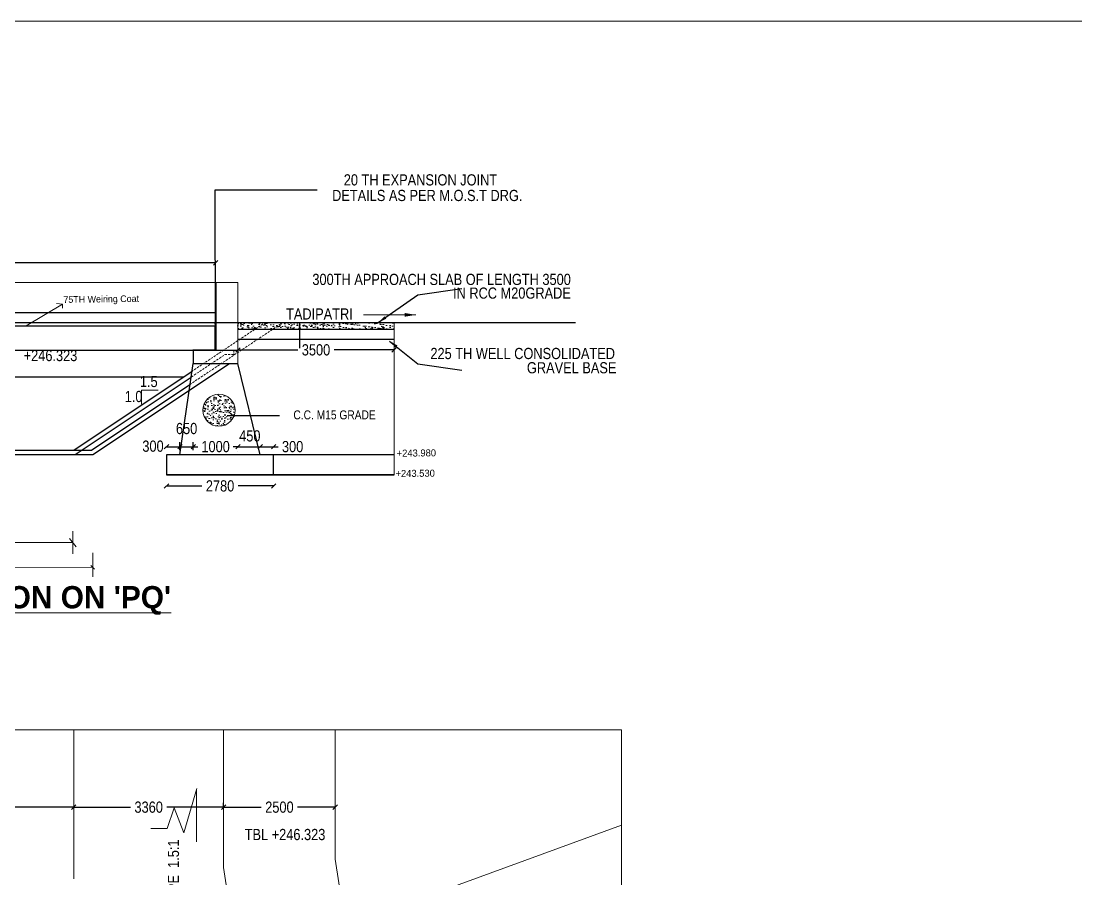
# Model space of a CAD drawing. Header units: millimetres. Extents: x 661061 to 1357550, y -603300 to 20887.
# Drawn here: x 1011224 to 1034863, y -15049 to 4160 of the extents above; entities that cross this region are included whole.
import ezdxf
from ezdxf.enums import TextEntityAlignment as Align

# ---------------------------------------------------------------- set-up
doc = ezdxf.new("R2010")
doc.units = ezdxf.units.MM
doc.linetypes.add('DASHED', pattern=[0.75, 0.5, -0.25])
for name, color, linetype in [('abutment', 7, 'Continuous'), ('pier', 7, 'Continuous'), ('slab', 7, 'Continuous')]:
    doc.layers.add(name, color=color, linetype=linetype)
doc.styles.add('ARIAL NARROW', font='ARIALN.TTF')
doc.styles.add('CITYBLUEPR', font='cityb___.ttf')
doc.styles.add('ROMANS', font='romans')
doc.styles.add('WMATH', font='')
doc.styles.get('WMATH').set_extended_font_data('WorldMath')
doc.dimstyles.new('STANDARD$0', dxfattribs={"dimscale": 88.888889, "dimtxt": 0.02, "dimasz": 0.02, "dimexe": 0.05, "dimexo": 0.1, "dimgap": 0.002, "dimtad": 2, "dimdec": 0, "dimzin": 1, "dimdsep": 46, "dimtxsty": 'Standard', "dimcen": 0.09, "dimadec": 0, "dimazin": 0, "dimtfac": 1, "dimtdec": 4, "dimtofl": 0, "dimtmove": 0, "dimatfit": 3, "dimfxl": 1, "dimtolj": 1, "dimtzin": 1, "dimarcsym": 0})
doc.dimstyles.new('STANDARD$7', dxfattribs={"dimtxt": 2, "dimasz": 2, "dimexe": 1.25, "dimexo": 0.625, "dimtad": 1, "dimdec": 0, "dimlfac": 0.5, "dimdsep": 46, "dimtxsty": 'Standard', "dimcen": 2.5, "dimadec": 0, "dimazin": 0, "dimtfac": 1, "dimtdec": 0, "dimtmove": 0, "dimatfit": 3, "dimfxl": 1, "dimtolj": 1, "dimtzin": 0, "dimarcsym": 0})
pattern_1 = [(130, (2017606.13, 0), (-182.18467, -15.939086), [19.05, -209.55]), (185, (2017606.13, 0), (35.242826, 191.056643), [15.24, -167.64]), (79.549, (2017590.94, -1.33), (-146.942502, 175.116688), [16.19, -178.09]), (133.8158, (2017606.13, 50.8), (-271.07904, -42.04233), [28.575, -314.325]), (83.3644, (2017583.54, 47.3), (-237.404234, 247.425556), [24.285, -267.135]), (188.816, (2017606.13, 50.8), (-237.404606, 247.42512), [22.86, -251.46]), (159, (2017580.73, 38.1), (-151.61488, -102.265519), [19.05, -209.55]), (214, (2017580.73, 38.1), (-61.80203, 184.187966), [15.24, -167.64]), (108.5486, (2017568.1, 29.58), (-213.41649, 81.922858), [16.19, -178.09]), (142.5, (2017606.126, 0), (-3.0886033, 84.555039), [0, -165.608, 0, -170.18, 0, -168.275]), (172.5, (2017606.13, 0), (-66.8196625, 100.180575), [0, -97.028, 0, -161.798, 0, -64.135]), (212.5, (2017662.77, 0), (-135.590595, -5.728744), [0, -63.5, 0, -198.12, 0, -262.89]), (222.5, (2017688.17, 0), (-148.129181, 25.426491), [0, -82.55, 0, -131.572, 0, -186.69])]

# ---------------------------------------------------------------- blocks, each defined once
blk = doc.blocks.new('_Oblique')
at = {"color": 0, "linetype": 'ByBlock', "lineweight": -2}
blk.add_line((-0.5, -0.5), (0.5, 0.5), dxfattribs=at)
blk = doc.blocks.new('*D149')
at = {"layer": 'Defpoints', "color": 0, "lineweight": 9, "transparency": 16777216}
for p in [(1005203, -13444), (1012403, -13444), (1012403, -13444)]:
    blk.add_point(p, dxfattribs=at)
at = {"layer": 'slab', "color": 0, "lineweight": -2, "transparency": 16777216}
for p, q in [((1005203, -13444), (1008397, -13444)), ((1012403, -13444), (1009209, -13444))]:
    blk.add_line(p, q, dxfattribs=at)
at = {"layer": 'slab', "color": 0, "lineweight": -2, "transparency": 16777216, "xscale": 100, "yscale": 100, "zscale": 100, "rotation": 180}
blk.add_blockref('_Oblique', (1005203, -13444), dxfattribs=at)
at = {"layer": 'slab', "color": 0, "lineweight": -2, "transparency": 16777216, "xscale": 100, "yscale": 100, "zscale": 100}
blk.add_blockref('_Oblique', (1012403, -13444), dxfattribs=at)
at = {"layer": 'slab', "color": 0, "lineweight": 9, "transparency": 16777216, "insert": (1008803, -13444), "char_height": 250, "attachment_point": 5, "style": 'ARIAL NARROW'}
blk.add_mtext('\\A1;6500', dxfattribs=at)
blk = doc.blocks.new('*D153')
at = {"layer": 'Defpoints', "color": 0, "lineweight": 9, "transparency": 16777216}
for p in [(1012403, -13444), (1015763, -13444), (1015763, -13544)]:
    blk.add_point(p, dxfattribs=at)
at = {"layer": 'slab', "color": 0, "lineweight": -2, "transparency": 16777216}
for p, q in [((1012403, -13444), (1013677, -13444)), ((1015763, -13444), (1014489, -13444)), ((1015763, -13444), (1015763, -13344))]:
    blk.add_line(p, q, dxfattribs=at)
at = {"layer": 'slab', "color": 0, "lineweight": -2, "transparency": 16777216, "xscale": 100, "yscale": 100, "zscale": 100, "rotation": 180}
blk.add_blockref('_Oblique', (1012403, -13444), dxfattribs=at)
at = {"layer": 'slab', "color": 0, "lineweight": -2, "transparency": 16777216, "xscale": 100, "yscale": 100, "zscale": 100}
blk.add_blockref('_Oblique', (1015763, -13444), dxfattribs=at)
at = {"layer": 'slab', "color": 0, "lineweight": 9, "transparency": 16777216, "insert": (1014083, -13444), "char_height": 250, "attachment_point": 5, "style": 'ARIAL NARROW'}
blk.add_mtext('\\A1;3360', dxfattribs=at)
blk = doc.blocks.new('*D155')
at = {"layer": 'Defpoints', "color": 0, "lineweight": 9, "transparency": 16777216}
for p in [(1015763, -13444), (1018263, -13444), (1018263, -13444)]:
    blk.add_point(p, dxfattribs=at)
at = {"layer": 'slab', "color": 0, "lineweight": -2, "transparency": 16777216}
for p, q in [((1015763, -13444), (1016606, -13444)), ((1018263, -13444), (1017421, -13444))]:
    blk.add_line(p, q, dxfattribs=at)
at = {"layer": 'slab', "color": 0, "lineweight": -2, "transparency": 16777216, "xscale": 100, "yscale": 100, "zscale": 100, "rotation": 180}
blk.add_blockref('_Oblique', (1015763, -13444), dxfattribs=at)
at = {"layer": 'slab', "color": 0, "lineweight": -2, "transparency": 16777216, "xscale": 100, "yscale": 100, "zscale": 100}
blk.add_blockref('_Oblique', (1018263, -13444), dxfattribs=at)
at = {"layer": 'slab', "color": 0, "lineweight": 9, "transparency": 16777216, "insert": (1017013, -13444), "char_height": 250, "attachment_point": 5, "style": 'ARIAL NARROW'}
blk.add_mtext('\\A1;2500', dxfattribs=at)
blk = doc.blocks.new('*D158')
at = {"layer": 'Defpoints', "color": 0, "lineweight": 9, "transparency": 16777216}
for p in [(1002023, -1252), (1002023, -1252), (1015583, -1252)]:
    blk.add_point(p, dxfattribs=at)
at = {"layer": 'slab', "color": 0, "lineweight": -2, "transparency": 16777216}
for p, q in [((1002023, -1252), (1008327, -1252)), ((1015583, -1252), (1009279, -1252)), ((1015583, -1352), (1015583, -1352))]:
    blk.add_line(p, q, dxfattribs=at)
at = {"layer": 'slab', "color": 0, "lineweight": -2, "transparency": 16777216, "xscale": 100, "yscale": 100, "zscale": 100, "rotation": 180}
blk.add_blockref('_Oblique', (1002023, -1252), dxfattribs=at)
at = {"layer": 'slab', "color": 0, "lineweight": -2, "transparency": 16777216, "xscale": 100, "yscale": 100, "zscale": 100}
blk.add_blockref('_Oblique', (1015583, -1252), dxfattribs=at)
at = {"layer": 'slab', "color": 0, "lineweight": 9, "transparency": 16777216, "insert": (1008803, -1252), "char_height": 250, "attachment_point": 5, "style": 'ARIAL NARROW'}
blk.add_mtext('\\A1;14000', dxfattribs=at)
blk = doc.blocks.new('*D163')
at = {"layer": 'Defpoints', "color": 0, "lineweight": 9, "transparency": 16777216}
for p in [(1014483, -6250), (1016883, -6250), (1016883, -6250)]:
    blk.add_point(p, dxfattribs=at)
at = {"layer": 'slab', "color": 0, "lineweight": -2, "transparency": 16777216}
for p, q in [((1014483, -6250), (1015276, -6250)), ((1016883, -6250), (1016091, -6250))]:
    blk.add_line(p, q, dxfattribs=at)
at = {"layer": 'slab', "color": 0, "lineweight": -2, "transparency": 16777216, "xscale": 100, "yscale": 100, "zscale": 100, "rotation": 180}
blk.add_blockref('_Oblique', (1014483, -6250), dxfattribs=at)
at = {"layer": 'slab', "color": 0, "lineweight": -2, "transparency": 16777216, "xscale": 100, "yscale": 100, "zscale": 100}
blk.add_blockref('_Oblique', (1016883, -6250), dxfattribs=at)
at = {"layer": 'slab', "color": 0, "lineweight": 9, "transparency": 16777216, "insert": (1015683, -6250), "char_height": 250, "attachment_point": 5, "style": 'ARIAL NARROW'}
blk.add_mtext('\\A1;2780', dxfattribs=at)
blk = doc.blocks.new('*D164')
at = {"layer": 'Defpoints', "color": 0, "lineweight": 9, "transparency": 16777216}
for p in [(1014483, -5370), (1014783, -5370), (1014783, -5370)]:
    blk.add_point(p, dxfattribs=at)
at = {"layer": 'slab', "color": 0, "lineweight": -2, "transparency": 16777216}
blk.add_line((1014483, -5370), (1014783, -5370), dxfattribs=at)
at = {"layer": 'slab', "color": 0, "lineweight": -2, "transparency": 16777216, "xscale": 100, "yscale": 100, "zscale": 100, "rotation": 180}
blk.add_blockref('_Oblique', (1014483, -5370), dxfattribs=at)
at = {"layer": 'slab', "color": 0, "lineweight": -2, "transparency": 16777216, "xscale": 100, "yscale": 100, "zscale": 100}
blk.add_blockref('_Oblique', (1014783, -5370), dxfattribs=at)
at = {"layer": 'slab', "color": 0, "lineweight": 9, "transparency": 16777216, "insert": (1014180, -5360), "char_height": 250, "attachment_point": 5, "style": 'ARIAL NARROW'}
blk.add_mtext('\\A1;300', dxfattribs=at)
blk = doc.blocks.new('*D165')
at = {"layer": 'Defpoints', "color": 0, "lineweight": 9, "transparency": 16777216}
for p in [(1016583, -5370), (1016883, -5370), (1016883, -5370)]:
    blk.add_point(p, dxfattribs=at)
at = {"layer": 'slab', "color": 0, "lineweight": -2, "transparency": 16777216}
for p, q in [((1016583, -5370), (1016883, -5370)), ((1016883, -5370), (1016983, -5370))]:
    blk.add_line(p, q, dxfattribs=at)
at = {"layer": 'slab', "color": 0, "lineweight": -2, "transparency": 16777216, "xscale": 100, "yscale": 100, "zscale": 100, "rotation": 180}
blk.add_blockref('_Oblique', (1016583, -5370), dxfattribs=at)
at = {"layer": 'slab', "color": 0, "lineweight": -2, "transparency": 16777216, "xscale": 100, "yscale": 100, "zscale": 100}
blk.add_blockref('_Oblique', (1016883, -5370), dxfattribs=at)
at = {"layer": 'slab', "color": 0, "lineweight": 9, "transparency": 16777216, "insert": (1017309, -5370), "char_height": 250, "attachment_point": 5, "style": 'ARIAL NARROW'}
blk.add_mtext('\\A1;300', dxfattribs=at)
blk = doc.blocks.new('*D166')
at = {"layer": 'Defpoints', "color": 0, "lineweight": 9, "transparency": 16777216}
for p in [(1015083, -5370), (1014783, -5550), (1015083, -5550)]:
    blk.add_point(p, dxfattribs=at)
at = {"layer": 'slab', "color": 0, "lineweight": -2, "transparency": 16777216}
for p, q in [((1014783, -5450), (1014783, -5270)), ((1014783, -5370), (1015083, -5370)), ((1015083, -5450), (1015083, -5270))]:
    blk.add_line(p, q, dxfattribs=at)
at = {"layer": 'slab', "color": 0, "lineweight": -2, "transparency": 16777216, "xscale": 100, "yscale": 100, "zscale": 100, "rotation": 180}
blk.add_blockref('_Oblique', (1014783, -5370), dxfattribs=at)
at = {"layer": 'slab', "color": 0, "lineweight": -2, "transparency": 16777216, "xscale": 100, "yscale": 100, "zscale": 100}
blk.add_blockref('_Oblique', (1015083, -5370), dxfattribs=at)
at = {"layer": 'slab', "color": 0, "lineweight": 9, "transparency": 16777216, "insert": (1014933, -4965), "char_height": 250, "attachment_point": 5, "style": 'ARIAL NARROW'}
blk.add_mtext('\\A1;650', dxfattribs=at)
blk = doc.blocks.new('*D167')
at = {"layer": 'Defpoints', "color": 0, "lineweight": 9, "transparency": 16777216}
for p in [(1015083, -5370), (1016083, -5370), (1016083, -5370)]:
    blk.add_point(p, dxfattribs=at)
at = {"layer": 'slab', "color": 0, "lineweight": -2, "transparency": 16777216}
for p, q in [((1015083, -5370), (1015187, -5370)), ((1016083, -5370), (1015979, -5370))]:
    blk.add_line(p, q, dxfattribs=at)
at = {"layer": 'slab', "color": 0, "lineweight": -2, "transparency": 16777216, "xscale": 100, "yscale": 100, "zscale": 100, "rotation": 180}
blk.add_blockref('_Oblique', (1015083, -5370), dxfattribs=at)
at = {"layer": 'slab', "color": 0, "lineweight": -2, "transparency": 16777216, "xscale": 100, "yscale": 100, "zscale": 100}
blk.add_blockref('_Oblique', (1016083, -5370), dxfattribs=at)
at = {"layer": 'slab', "color": 0, "lineweight": 9, "transparency": 16777216, "insert": (1015583, -5370), "char_height": 250, "attachment_point": 5, "style": 'ARIAL NARROW'}
blk.add_mtext('\\A1;1000', dxfattribs=at)
blk = doc.blocks.new('*D168')
at = {"layer": 'Defpoints', "color": 0, "lineweight": 9, "transparency": 16777216}
for p in [(1016083, -5370), (1016583, -5370), (1016583, -5370)]:
    blk.add_point(p, dxfattribs=at)
at = {"layer": 'slab', "color": 0, "lineweight": -2, "transparency": 16777216}
for p, q in [((1016083, -5370), (1016583, -5370)), ((1016083, -5470), (1016083, -5470))]:
    blk.add_line(p, q, dxfattribs=at)
at = {"layer": 'slab', "color": 0, "lineweight": -2, "transparency": 16777216, "xscale": 100, "yscale": 100, "zscale": 100, "rotation": 180}
blk.add_blockref('_Oblique', (1016083, -5370), dxfattribs=at)
at = {"layer": 'slab', "color": 0, "lineweight": -2, "transparency": 16777216, "xscale": 100, "yscale": 100, "zscale": 100}
blk.add_blockref('_Oblique', (1016583, -5370), dxfattribs=at)
at = {"layer": 'slab', "color": 0, "lineweight": 9, "transparency": 16777216, "insert": (1016350, -5130), "char_height": 250, "attachment_point": 5, "style": 'ARIAL NARROW'}
blk.add_mtext('\\A1;450', dxfattribs=at)
blk = doc.blocks.new('*D172')
at = {"layer": 'Defpoints', "color": 0, "lineweight": 9, "transparency": 16777216}
for p in [(1016083, -3203), (1019583, -3203), (1019583, -3203)]:
    blk.add_point(p, dxfattribs=at)
at = {"layer": 'slab', "color": 0, "lineweight": -2, "transparency": 16777216}
for p, q in [((1016083, -3103), (1016083, -3103)), ((1016083, -3203), (1017427, -3203)), ((1019583, -3203), (1018239, -3203))]:
    blk.add_line(p, q, dxfattribs=at)
at = {"layer": 'slab', "color": 0, "lineweight": -2, "transparency": 16777216, "xscale": 100, "yscale": 100, "zscale": 100, "rotation": 180}
blk.add_blockref('_Oblique', (1016083, -3203), dxfattribs=at)
at = {"layer": 'slab', "color": 0, "lineweight": -2, "transparency": 16777216, "xscale": 100, "yscale": 100, "zscale": 100}
blk.add_blockref('_Oblique', (1019583, -3203), dxfattribs=at)
at = {"layer": 'slab', "color": 0, "lineweight": 9, "transparency": 16777216, "insert": (1017833, -3203), "char_height": 250, "attachment_point": 5, "style": 'ARIAL NARROW'}
blk.add_mtext('\\A1;3500', dxfattribs=at)

msp = doc.modelspace()

# ---------------------------------------------------------------- hatches: boundary and pattern name
at = {"layer": 'abutment', "linetype": 'ByBlock', "lineweight": 9, "ltscale": 700}
h = msp.add_hatch(dxfattribs=at)
h.set_pattern_fill('AR-CONC', color=0, style=0)
h.set_pattern_definition(pattern_1)
h.paths.add_polyline_path([(1017473.063, -2667.43), (1016083.063, -2667.43), (1016083.063, -2592.43), (1019583.063, -2592.43), (1019583.063, -2742.43), (1017473.063, -2742.43)])
h = msp.add_hatch(dxfattribs=at)
h.set_pattern_fill('AR-CONC', color=0, style=0)
h.set_pattern_definition(pattern_1)
h.paths.add_polyline_path([(1016083.063, -2667.43), (1017473.063, -2667.43), (1017473.063, -2742.43), (1016083.063, -2742.43)])
h = msp.add_hatch(dxfattribs=at)
h.set_pattern_fill('AR-CONC', color=0, style=0)
h.set_pattern_definition([(50, (545565.76, -16427.43), (182.18467, -15.939086), [19.05, -209.55]), (355, (545565.76, -16427.43), (-35.242826, 191.05664), [15.24, -167.64]), (100.451, (545580.94, -16428.76), (146.9425, 175.11669), [16.19, -178.09]), (46.1842, (545565.76, -16376.63), (271.07904, -42.04233), [28.575, -314.325]), (96.6356, (545588.35, -16380.13), (237.40423, 247.42556), [24.285, -267.135]), (351.184, (545565.76, -16376.63), (237.4046, 247.42512), [22.86, -251.46]), (21, (545591.16, -16389.33), (151.61488, -102.26552), [19.05, -209.55]), (326, (545591.16, -16389.33), (61.80203, 184.187966), [15.24, -167.64]), (71.4514, (545603.8, -16397.85), (213.41649, 81.92286), [16.19, -178.09]), (37.5, (545565.76, -16427.43), (3.088603, 84.555039), [0, -165.608, 0, -170.18, 0, -168.275]), (7.5, (545565.76, -16427.43), (66.819663, 100.180575), [0, -97.028, 0, -161.798, 0, -64.135]), (327.5, (545509.12, -16427.43), (135.590595, -5.728744), [0, -63.5, 0, -198.12, 0, -262.89]), (317.5, (545483.72, -16427.43), (148.12918, 25.42649), [0, -82.55, 0, -131.572, 0, -186.69])])
h.paths.add_polyline_path([(1016017.826, -4554.098, 0.418639022), (1015653.274, -4195.005), (1015653.274, -4913.192, 0.418639022)])
h.paths.add_polyline_path([(1015653.274, -4195.005, 0.409801908), (1015299.558, -4554.098, 0.409801908), (1015653.274, -4913.192)])

# ---------------------------------------------------------------- linework, layer by layer
at = {"color": 0, "lineweight": 9}
msp.add_line((1058180, 4160), (988880, 4160), dxfattribs=at)
for p, q in [((993530, -2592.43), (1023647.676, -2592.43)), ((1002033.063, -2367.43), (1015593.063, -2367.43)), ((1017473.063, -3167.43), (1017473.063, -2592.43)), ((1002033.063, -2667.43), (1015593.063, -2667.43)), ((1015573.063, -3207.43), (1015573.063, -2667.43)), ((1015573.063, -3207.43), (1015573.063, -2667.43)), ((1015593.063, -3207.43), (1015593.063, -2667.43)), ((1019583.063, -2742.43), (1016083.063, -2742.43)), ((1019583.063, -2967.43), (1016083.063, -2967.43)), ((1002013.063, -3207.43), (1016083.063, -3207.43)), ((1015573.063, -3207.43), (1015073.063, -3207.43)), ((1015073.063, -3207.43), (1015573.063, -3207.43)), ((1015083.063, -3207.43), (1015083.063, -3507.43)), ((1012833.341, -5547.43), (1015893.341, -3507.43)), ((1014783.063, -5550.452), (1015083.063, -3507.43)), ((1015083.063, -3507.43), (1016083.063, -3507.43)), ((1016583.063, -5550.452), (1016083.063, -3507.43)), ((1012403.063, -5447.43), (1015058.104, -3677.403)), ((1002343.063, -3807.43), (1014863.063, -3807.43)), ((1012433.341, -5547.43), (1015038.541, -3810.63)), ((1012803.063, -5447.43), (1015003.612, -3980.397)), ((1005203.063, -5447.43), (1012403.063, -5447.43)), ((1005203.063, -5547.43), (1012403.063, -5547.43)), ((1012403.063, -5447.43), (1012803.063, -5447.43)), ((1012403.063, -5547.43), (1012833.341, -5547.43)), ((1014783.063, -5550.452), (1014483.063, -5550.452)), ((1014483.063, -5550.452), (1014483.063, -6000.452)), ((1019583.063, -5550.452), (1014783.063, -5550.452)), ((1016883.063, -6000.452), (1016883.063, -5550.452)), ((1014483.063, -6000.452), (1019583.063, -6000.452)), ((1019583.063, -6000.452), (1014483.063, -6000.452))]:
    msp.add_line(p, q)
at = {"layer": 'abutment', "color": 0, "linetype": 'ByBlock', "lineweight": 9, "ltscale": 700}
for p, q in [((1008813.063, -1692.43), (1015573.063, -1692.43)), ((1015573.063, -1692.43), (1015573.063, -2367.43)), ((1015573.063, -3207.43), (1015593.063, -3207.43)), ((1014783.063, -5550.452), (1016583.063, -5550.452)), ((1024678.645, -11714.819), (994546.01, -11714.819)), ((1012403.063, -11714.819), (1012403.063, -15049.115)), ((1015763.063, -11714.819), (1015763.063, -14793.819)), ((1018263.063, -11714.819), (1018263.063, -14603.867)), ((994546.036, -24816.66), (1024678.647, -13849.286)), ((1018491.903, -16101.077), (1018263.063, -14603.867)), ((1016022.959, -16494.215), (1015763.063, -14793.819))]:
    msp.add_line(p, q, dxfattribs=at)
at = {"layer": 'abutment', "color": 0, "lineweight": 9}
for p, q in [((1015593.063, -3207.43), (1015593.063, -1692.43)), ((1015593.063, -1692.43), (1016083.063, -1692.43)), ((1016083.063, -3507.43), (1016083.063, -1692.43)), ((1019583.063, -6000.452), (1019583.063, -2592.43))]:
    msp.add_line(p, q, dxfattribs=at)
at = {"layer": 'abutment', "color": 0, "lineweight": 9, "ltscale": 700}
for p, q in [((1011336.225, -2667.43), (1012149.337, -2178.587)), ((1012382.981, -7773.236), (1012384.314, -7258.563)), ((1009562.294, -7510.971), (1012383.641, -7518.279)), ((1012828.752, -8284.587), (1012829.652, -7747.598)), ((1009557.502, -8069.213), (1012829.104, -8074.698))]:
    msp.add_line(p, q, dxfattribs=at)
at = {"layer": 'abutment', "color": 0, "linetype": 'DASHED', "lineweight": 9, "ltscale": 700}
for p, q in [((1012149.337, -2178.587), (1012014.27, -2163.457)), ((1012149.337, -2178.587), (1012150.089, -2271.656)), ((1012310.938, -7424.206), (1012458.034, -7616.591)), ((1012787.445, -8032.967), (1012866.58, -8115.695))]:
    msp.add_line(p, q, dxfattribs=at)
at = {"layer": 'abutment', "color": 0, "linetype": 'DASHED', "lineweight": 9, "ltscale": 100}
for p, q in [((1015003.612, -3980.397), (1017085.563, -2592.43)), ((1015041.476, -3688.488), (1016685.563, -2592.43)), ((1015038.541, -3810.63), (1015793.341, -3307.43)), ((1015763.063, -3207.43), (1015988.063, -3207.43)), ((1015988.063, -3307.43), (1015793.341, -3307.43)), ((1015988.063, -3207.43), (1015988.063, -3307.43)), ((1015047.019, -3684.793), (1015058.104, -3677.403))]:
    msp.add_line(p, q, dxfattribs=at)
at = {"layer": 'abutment', "color": 0, "linetype": 'ByBlock', "lineweight": 9}
for p, q in [((1014295.567, -4101.691), (1013920.43, -4101.691)), ((1013920.43, -4101.691), (1013920.43, -4421.657)), ((1024678.642, -11714.819), (1024678.653, -17149.27)), ((1015160.155, -13023.861), (1014870.837, -14020.286)), ((1015152.896, -13048.86), (1015152.896, -14221.412)), ((1014656.838, -13456.694), (1014496.82, -13923.567)), ((1014870.837, -14020.286), (1014656.838, -13456.694)), ((1014496.82, -13923.567), (1014134.689, -13920.585))]:
    msp.add_line(p, q, dxfattribs=at)
at = {"layer": 'abutment', "color": 0, "linetype": 'ByBlock', "lineweight": 9, "ltscale": 700}
msp.add_lwpolyline([(1016083.063, -2742.43), (1019583.063, -2742.43), (1019583.063, -2592.43), (1016083.063, -2592.43)], dxfattribs=at)
msp.add_circle((1015658.692, -4554.098), 359.134, dxfattribs=at)
at = {"layer": 'slab', "color": 0, "lineweight": 9}
msp.add_line((1015573.063, -1692.43), (1015433.063, -1692.43), dxfattribs=at)

# ---------------------------------------------------------------- texts
at = {"layer": 'abutment', "color": 0, "linetype": 'ByBlock', "lineweight": 9, "style": 'ARIAL NARROW'}
for s, p in [('20 TH EXPANSION JOINT', (1018455.21, 479.587)), ('DETAILS AS PER M.O.S.T DRG.', (1018194.236, 130.594)), ('225 TH WELL CONSOLIDATED', (1020396.759, -3408.255)), ('GRAVEL BASE', (1022559.882, -3727.645))]:
    msp.add_text(s, height=250, dxfattribs=at).set_placement(p)
at = {"layer": 'abutment', "color": 0, "linetype": 'DASHED', "lineweight": 9, "ltscale": 700, "style": 'WMATH'}
for s, height, rotation, p in [('75TH Weiring Coat', 149.00573, 0.8185332, (1012173.381, -2151.447)), ('+243.980', 157.0539, 0.5345359, (1019642.125, -5594.705)), ('+243.530', 157.0539, 0.5345359, (1019615.332, -6049.887))]:
    msp.add_text(s, height=height, rotation=rotation, dxfattribs=at).set_placement(p)
at = {"layer": 'abutment', "color": 0, "linetype": 'ByBlock', "lineweight": 9, "style": 'CITYBLUEPR'}
msp.add_text("%%USECTIONAL ELEVATION ON 'PQ'", height=500, dxfattribs=at).set_placement((1009317.59, -8991.298), align=Align.CENTER)
at = {"layer": 'abutment', "color": 0, "linetype": 'ByBlock', "lineweight": 9, "char_height": 250, "attachment_point": 6, "style": 'ARIAL NARROW'}
for s, insert in [('300TH APPROACH SLAB OF LENGTH 3500 ', (1023544.135, -1625.639)), (' IN RCC M20GRADE', (1023544.135, -1932.439))]:
    msp.add_mtext(s, dxfattribs=dict(at, insert=insert))
at = {"layer": 'abutment', "color": 0, "linetype": 'ByBlock', "lineweight": 9, "char_height": 250, "width": 2289.73777, "attachment_point": 1, "style": 'ARIAL NARROW'}
for s, insert in [(' +246.323', (1011201.606, -3204.112)), ('1.5', (1013885.872, -3784.729)), ('1.0', (1013545.515, -4121.058)), ('TBL +246.323', (1016235.016, -13930.309))]:
    msp.add_mtext(s, dxfattribs=dict(at, insert=insert))
at = {"layer": 'abutment', "color": 0, "linetype": 'ByBlock', "lineweight": 9, "insert": (1014639.757, -15917.532), "char_height": 250, "attachment_point": 4, "rotation": 90, "style": 'ARIAL NARROW'}
msp.add_mtext('SLOPE  1.5:1', dxfattribs=at)
at = {"layer": 'pier', "color": 0, "linetype": 'Continuous', "lineweight": 30, "style": 'ARIAL NARROW'}
msp.add_text('TADIPATRI ', height=250, dxfattribs=at).set_placement((1017161.938, -2523.41))
at = {"layer": 'pier', "color": 0, "linetype": 'Continuous', "lineweight": 9, "style": 'ARIAL NARROW'}
msp.add_text('C.C. M15 GRADE', height=200, dxfattribs=at).set_placement((1017326.451, -4758.162))

# ---------------------------------------------------------------- dimensions: what is measured, and where the dimension line sits
at = {"layer": 'slab', "color": 0, "lineweight": 9}
for base, p1, p2, text, override, picture, middle in [((1002023.063, -1251.653), (1015583.063, -1251.653), (1002023.063, -1251.653), '14000', {"dimscale": 1, "dimtxt": 250, "dimasz": 100, "dimexe": 100, "dimexo": 100, "dimgap": 100, "dimtad": 0, "dimtoh": 1, "dimzin": 0, "dimtxsty": 'ARIAL NARROW', "dimblk1": 'Oblique', "dimblk2": 'Oblique', "dimsah": 1, "dimtzin": 0}, '*D158', (1008803.063, -1251.653)), ((1015083.063, -5370), (1014783.063, -5550.452), (1015083.063, -5550.452), '650', {"dimscale": 1, "dimtxt": 250, "dimasz": 100, "dimexe": 100, "dimexo": 100, "dimgap": 100, "dimtad": 0, "dimtoh": 1, "dimzin": 0, "dimtxsty": 'ARIAL NARROW', "dimblk1": 'Oblique', "dimblk2": 'Oblique', "dimsah": 1, "dimtmove": 2, "dimtzin": 0}, '*D166', (1014933.063, -4964.714)), ((1016883.063, -6249.615), (1014483.063, -6249.615), (1016883.063, -6249.615), '2780', {"dimscale": 1, "dimtxt": 250, "dimasz": 100, "dimexe": 100, "dimexo": 100, "dimgap": 100, "dimtad": 0, "dimtoh": 1, "dimzin": 0, "dimtxsty": 'ARIAL NARROW', "dimblk1": 'Oblique', "dimblk2": 'Oblique', "dimsah": 1, "dimtzin": 0}, '*D163', (1015683.063, -6249.615)), ((1012403.063, -13444.045), (1005203.063, -13444.045), (1012403.063, -13444.045), '6500', {"dimscale": 1, "dimtxt": 250, "dimasz": 100, "dimexe": 100, "dimexo": 100, "dimgap": 100, "dimtad": 0, "dimtoh": 1, "dimzin": 0, "dimtxsty": 'ARIAL NARROW', "dimblk1": 'Oblique', "dimblk2": 'Oblique', "dimsah": 1, "dimtzin": 0}, '*D149', (1008803.063, -13444.045))]:
    dim = msp.add_linear_dim(base=base, p1=p1, p2=p2, text=text, dimstyle='STANDARD$0', override=override, dxfattribs=at)
    dim.commit()
    dim.dimension.update_dxf_attribs({"geometry": picture, "text_midpoint": middle})
dim = msp.add_linear_dim(base=(1019583.063, -3202.832), p1=(1016083.063, -3202.832), p2=(1019583.063, -3202.832), angle=180, dimstyle='STANDARD$0', override={"dimscale": 1, "dimtxt": 250, "dimasz": 100, "dimexe": 100, "dimexo": 100, "dimgap": 100, "dimtad": 0, "dimtoh": 1, "dimzin": 0, "dimtxsty": 'ARIAL NARROW', "dimblk1": 'Oblique', "dimblk2": 'Oblique', "dimsah": 1, "dimtzin": 0}, dxfattribs=at)
dim.commit()
dim.dimension.update_dxf_attribs({"geometry": '*D172', "text_midpoint": (1017833.063, -3202.832)})
dim = msp.add_linear_dim(base=(1014783.063, -5370.452), p1=(1014483.063, -5370.452), p2=(1014783.063, -5370.452), dimstyle='STANDARD$0', override={"dimscale": 1, "dimtxt": 250, "dimasz": 100, "dimexe": 100, "dimexo": 100, "dimgap": 100, "dimtad": 0, "dimtoh": 1, "dimzin": 0, "dimtxsty": 'ARIAL NARROW', "dimblk1": 'Oblique', "dimblk2": 'Oblique', "dimsah": 1, "dimtmove": 2, "dimtzin": 0}, dxfattribs=at)
dim.commit()
dim.dimension.update_dxf_attribs({"geometry": '*D164', "text_midpoint": (1014180, -5360), "dimtype": 160})
dim = msp.add_linear_dim(base=(1016583.063, -5370.452), p1=(1016083.063, -5370), p2=(1016583.063, -5370.452), text='450', dimstyle='STANDARD$0', override={"dimscale": 1, "dimtxt": 250, "dimasz": 100, "dimexe": 100, "dimexo": 100, "dimgap": 100, "dimtad": 0, "dimtoh": 1, "dimzin": 0, "dimtxsty": 'ARIAL NARROW', "dimblk1": 'Oblique', "dimblk2": 'Oblique', "dimsah": 1, "dimtmove": 2, "dimtzin": 0}, dxfattribs=at)
dim.commit()
dim.dimension.update_dxf_attribs({"geometry": '*D168', "text_midpoint": (1016350, -5130), "dimtype": 160})
for base, p1, p2, override, picture, middle in [((1016083.063, -5370), (1015083.063, -5370), (1016083.063, -5370), {"dimscale": 1, "dimtxt": 250, "dimasz": 100, "dimexe": 100, "dimexo": 100, "dimgap": 100, "dimtad": 0, "dimtoh": 1, "dimzin": 0, "dimtxsty": 'ARIAL NARROW', "dimblk1": 'Oblique', "dimblk2": 'Oblique', "dimsah": 1, "dimtmove": 2, "dimtzin": 0}, '*D167', (1015583.063, -5370)), ((1016883.063, -5370.452), (1016583.063, -5370.452), (1016883.063, -5370.452), {"dimscale": 1, "dimtxt": 250, "dimasz": 100, "dimexe": 100, "dimexo": 100, "dimgap": 100, "dimtad": 0, "dimtoh": 1, "dimzin": 0, "dimtxsty": 'ARIAL NARROW', "dimblk1": 'Oblique', "dimblk2": 'Oblique', "dimsah": 1, "dimtzin": 0}, '*D165', (1017309.189, -5370.452)), ((1015763.063, -13444.045), (1012403.063, -13444.045), (1015763.063, -13544.045), {"dimscale": 1, "dimtxt": 250, "dimasz": 100, "dimexe": 100, "dimexo": 100, "dimgap": 100, "dimtad": 0, "dimtoh": 1, "dimzin": 0, "dimtxsty": 'ARIAL NARROW', "dimblk1": 'Oblique', "dimblk2": 'Oblique', "dimsah": 1, "dimtzin": 0}, '*D153', (1014083.063, -13444.045)), ((1018263.063, -13444.045), (1015763.063, -13444.045), (1018263.063, -13444.045), {"dimscale": 1, "dimtxt": 250, "dimasz": 100, "dimexe": 100, "dimexo": 100, "dimgap": 100, "dimtad": 0, "dimtoh": 1, "dimzin": 0, "dimtxsty": 'ARIAL NARROW', "dimblk1": 'Oblique', "dimblk2": 'Oblique', "dimsah": 1, "dimtzin": 0}, '*D155', (1017013.063, -13444.045))]:
    dim = msp.add_linear_dim(base=base, p1=p1, p2=p2, dimstyle='STANDARD$0', override=override, dxfattribs=at)
    dim.commit()
    dim.dimension.update_dxf_attribs({"geometry": picture, "text_midpoint": middle})

# ---------------------------------------------------------------- leaders
at = {"layer": 'abutment', "color": 0, "linetype": 'ByBlock', "lineweight": 9}
for points, override in [([(1015582.695, -2774.637), (1015576.517, 383.915), (1017857.058, 382.509)], {"dimtxt": 200, "dimasz": 175, "dimexe": 0.18, "dimexo": 0.0625, "dimgap": 0.09, "dimtad": 0, "dimtoh": 1, "dimlfac": 1, "dimzin": 0, "dimtxsty": 'ROMANS', "dimcen": 0.09, "dimtdec": 4, "dimtofl": 0}), ([(1019226.126, -2592.43), (1020113.865, -1967.314), (1021101.451, -1829.51)], {"dimtxt": 250, "dimasz": 200, "dimexe": 100, "dimexo": 100, "dimgap": 100, "dimtad": 0, "dimtoh": 1, "dimlfac": 1, "dimzin": 0, "dimtxsty": 'ARIAL NARROW', "dimcen": 0.09, "dimtdec": 4, "dimtofl": 0}), ([(1019483.705, -3003.666), (1020113.865, -3517.546), (1021101.451, -3655.35)], {"dimtxt": 250, "dimasz": 200, "dimexe": 100, "dimexo": 100, "dimgap": 100, "dimtad": 0, "dimtoh": 1, "dimlfac": 1, "dimzin": 0, "dimtxsty": 'ARIAL NARROW', "dimcen": 0.09, "dimtdec": 4, "dimtofl": 0})]:
    msp.add_leader(points, dimstyle='STANDARD$7', override=override, dxfattribs=at)
at = {"layer": 'pier', "color": 0, "linetype": 'Continuous', "lineweight": 9}
for points, override in [([(1020071.745, -2418.546), (1018897.552, -2418.546)], {"dimtxt": 200, "dimasz": 250, "dimexe": 0.18, "dimexo": 0.0625, "dimgap": 0.09, "dimtad": 0, "dimtoh": 1, "dimlfac": 1, "dimzin": 0, "dimcen": 0.09, "dimtdec": 4, "dimtofl": 0, "dimlwd": 15}), ([(1015842.636, -4669.922), (1017016.829, -4669.922)], {"dimtxt": 200, "dimasz": 175, "dimexe": 0.18, "dimexo": 0.0625, "dimgap": 0.09, "dimtad": 0, "dimtoh": 1, "dimlfac": 1, "dimzin": 0, "dimcen": 0.09, "dimtdec": 4, "dimtofl": 0})]:
    msp.add_leader(points, dimstyle='STANDARD$7', override=override, dxfattribs=at)

doc.saveas('drawing.dxf')
